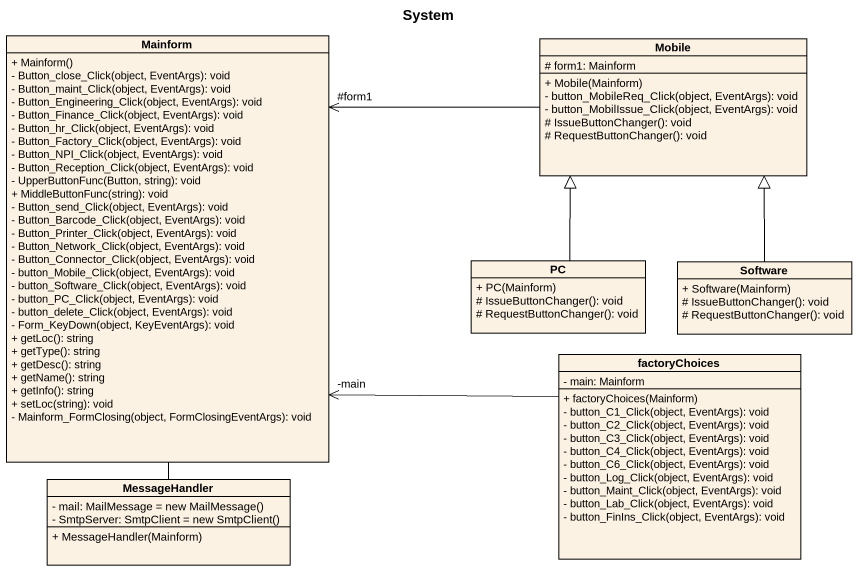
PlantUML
@startuml
title System
hide circle
hide empty members
skinparam classAttributeIconSize 0
class Mainform {
  + Mainform()
  - Button_close_Click(object, EventArgs): void
  - Button_maint_Click(object, EventArgs): void
  - Button_Engineering_Click(object, EventArgs): void
  - Button_Finance_Click(object, EventArgs): void
  - Button_hr_Click(object, EventArgs): void
  - Button_Factory_Click(object, EventArgs): void
  - Button_NPI_Click(object, EventArgs): void
  - Button_Reception_Click(object, EventArgs): void
  - UpperButtonFunc(Button, string): void
  + MiddleButtonFunc(string): void
  - Button_send_Click(object, EventArgs): void
  - Button_Barcode_Click(object, EventArgs): void
  - Button_Printer_Click(object, EventArgs): void
  - Button_Network_Click(object, EventArgs): void
  - Button_Connector_Click(object, EventArgs): void
  - button_Mobile_Click(object, EventArgs): void
  - button_Software_Click(object, EventArgs): void
  - button_PC_Click(object, EventArgs): void
  - button_delete_Click(object, EventArgs): void
  - Form_KeyDown(object, KeyEventArgs): void
  + getLoc(): string
  + getType(): string
  + getDesc(): string
  + getName(): string
  + getInfo(): string
  + setLoc(string): void
  - Mainform_FormClosing(object, FormClosingEventArgs): void
}
class Mobile {
  # form1: Mainform
  + Mobile(Mainform)
  - button_MobileReq_Click(object, EventArgs): void
  - button_MobilIssue_Click(object, EventArgs): void
  # IssueButtonChanger(): void
  # RequestButtonChanger(): void
}
class PC {
  + PC(Mainform)
  # IssueButtonChanger(): void
  # RequestButtonChanger(): void
}
class Software {
  + Software(Mainform)
  # IssueButtonChanger(): void
  # RequestButtonChanger(): void
}
class factoryChoices {
  - main: Mainform
  + factoryChoices(Mainform)
  - button_C1_Click(object, EventArgs): void
  - button_C2_Click(object, EventArgs): void
  - button_C3_Click(object, EventArgs): void
  - button_C4_Click(object, EventArgs): void
  - button_C6_Click(object, EventArgs): void
  - button_Log_Click(object, EventArgs): void
  - button_Maint_Click(object, EventArgs): void
  - button_Lab_Click(object, EventArgs): void
  - button_FinIns_Click(object, EventArgs): void
}
class MessageHandler {
  {field} - mail: MailMessage = new MailMessage()
  {field} - SmtpServer: SmtpClient = new SmtpClient()
  + MessageHandler(Mainform)
}
Mainform -- MessageHandler
Mobile -left-> "#form1" Mainform
PC -up-|> Mobile
Software -up-|> Mobile
factoryChoices -left-> "-main" Mainform
@enduml
